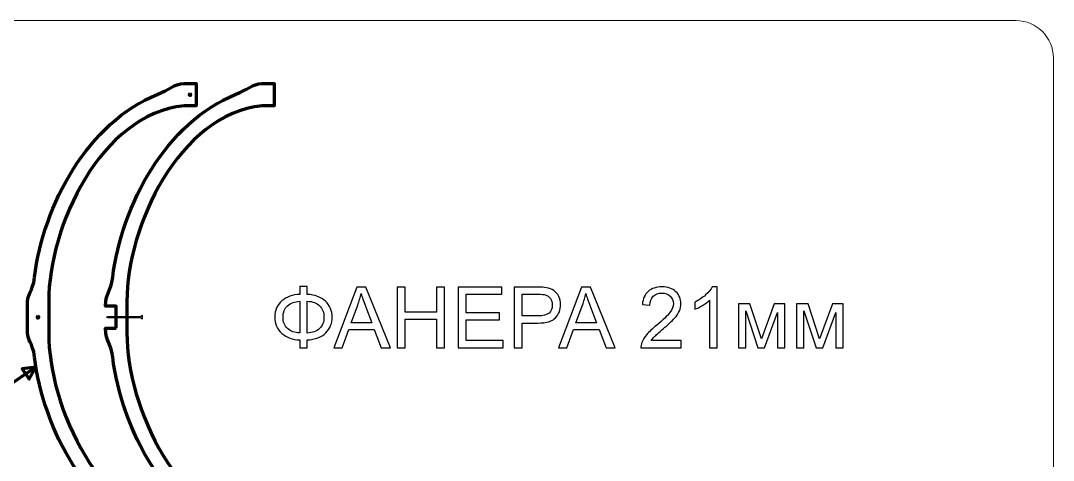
# Model space of a CAD drawing. Header units: centimetres. Extents: x -343 to 358, y -257 to 272.
# Drawn here: x -245.5 to -51.1, y -137.9 to -55.1 of the extents above; entities that cross this region are included whole.
import ezdxf

# ---------------------------------------------------------------- set-up
doc = ezdxf.new("R2010")
doc.units = ezdxf.units.CM
doc.header["$MEASUREMENT"] = 0
doc.layers.add('layer 1', color=7, linetype='Continuous')

msp = doc.modelspace()

# ---------------------------------------------------------------- linework, layer by layer
at = {"layer": 'layer 1', "color": 253, "lineweight": 20}
msp.add_open_spline([(-336.15246, -55.13063), (-336.15246, -55.13063), (-58.05242, -55.13063), (-58.05242, -55.13063), (-58.05242, -55.13063), (-54.20242, -55.13063), (-51.05242, -58.28063), (-51.05242, -62.13063), (-51.05242, -62.13063), (-51.05242, -62.13063), (-51.05242, -249.63733), (-51.05242, -249.63733), (-51.05242, -249.63733), (-51.05242, -253.48733), (-54.20242, -256.63733), (-58.05242, -256.63733), (-58.05242, -256.63733), (-58.05242, -256.63733), (-336.15246, -256.63733), (-336.15246, -256.63733), (-336.15246, -256.63733), (-340.00246, -256.63733), (-343.15246, -253.48733), (-343.15246, -249.63733), (-343.15246, -249.63733), (-343.15246, -249.63733), (-343.15246, -62.13063), (-343.15246, -62.13063), (-343.15246, -62.13063), (-343.15246, -58.28063), (-340.00246, -55.13063), (-336.15246, -55.13063)], degree=3, knots=[0, 0, 0, 0, 0.111111111, 0.111111111, 0.111111111, 0.111111111, 0.222222222, 0.222222222, 0.222222222, 0.222222222, 0.333333333, 0.333333333, 0.333333333, 0.333333333, 0.444444444, 0.444444444, 0.444444444, 0.444444444, 0.555555556, 0.555555556, 0.555555556, 0.555555556, 0.666666667, 0.666666667, 0.666666667, 0.666666667, 0.777777778, 0.777777778, 0.777777778, 0.777777778, 1, 1, 1, 1], dxfattribs=at)
at = {"layer": 'layer 1', "color": 225, "lineweight": 100}
for points, knots in [([(-244.22369, -113.06004), (-244.22369, -115.78762), (-243.23537, -115.52453), (-242.87615, -118.47961), (-242.87615, -118.47961), (-241.22637, -132.05114), (-232.81647, -147.70129), (-219.66973, -152.93564), (-219.66973, -152.93564), (-217.61959, -153.75189), (-216.64147, -154.87148), (-214.72369, -154.96004), (-214.72369, -154.96004), (-214.72369, -154.96004), (-212.47369, -154.96004), (-212.47369, -154.96004), (-212.47369, -154.96004), (-212.47369, -154.96004), (-212.47369, -150.76004), (-212.47369, -150.76004), (-212.47369, -150.76004), (-212.47369, -150.76004), (-214.72369, -150.76004), (-214.72369, -150.76004), (-214.72369, -150.76004), (-230.44776, -149.13014), (-240.21103, -128.01419), (-240.21103, -113.96004), (-240.21103, -113.96004), (-240.21103, -113.96004), (-240.21103, -107.96004), (-240.21103, -107.96004), (-240.21103, -107.96004), (-240.21103, -93.90589), (-230.44776, -72.78994), (-214.72369, -71.16004), (-214.72369, -71.16004), (-214.72369, -71.16004), (-212.47369, -71.16004), (-212.47369, -71.16004), (-212.47369, -71.16004), (-212.47369, -71.16004), (-212.47369, -66.96004), (-212.47369, -66.96004), (-212.47369, -66.96004), (-212.47369, -66.96004), (-214.72369, -66.96004), (-214.72369, -66.96004), (-214.72369, -66.96004), (-216.64147, -67.0486), (-217.61959, -68.16819), (-219.66973, -68.98444), (-219.66973, -68.98444), (-232.81647, -74.21879), (-241.22637, -89.86894), (-242.87615, -103.44047), (-242.87615, -103.44047), (-243.23537, -106.39555), (-244.22369, -106.13246), (-244.22369, -108.86004), (-244.22369, -108.86004), (-244.22369, -108.86004), (-244.22369, -113.06004), (-244.22369, -113.06004)], [0, 0, 0, 0, 0.058823529, 0.058823529, 0.058823529, 0.058823529, 0.117647059, 0.117647059, 0.117647059, 0.117647059, 0.176470588, 0.176470588, 0.176470588, 0.176470588, 0.235294118, 0.235294118, 0.235294118, 0.235294118, 0.294117647, 0.294117647, 0.294117647, 0.294117647, 0.352941176, 0.352941176, 0.352941176, 0.352941176, 0.411764706, 0.411764706, 0.411764706, 0.411764706, 0.470588235, 0.470588235, 0.470588235, 0.470588235, 0.529411765, 0.529411765, 0.529411765, 0.529411765, 0.588235294, 0.588235294, 0.588235294, 0.588235294, 0.647058824, 0.647058824, 0.647058824, 0.647058824, 0.705882353, 0.705882353, 0.705882353, 0.705882353, 0.764705882, 0.764705882, 0.764705882, 0.764705882, 0.823529412, 0.823529412, 0.823529412, 0.823529412, 0.882352941, 0.882352941, 0.882352941, 0.882352941, 1, 1, 1, 1]), ([(-213.58341, -68.90004), (-213.49504, -68.90004), (-213.42341, -68.97167), (-213.42341, -69.06004), (-213.42341, -69.06004), (-213.42341, -69.14841), (-213.49504, -69.22004), (-213.58341, -69.22004), (-213.58341, -69.22004), (-213.67178, -69.22004), (-213.74341, -69.14841), (-213.74341, -69.06004), (-213.74341, -69.06004), (-213.74341, -68.97167), (-213.67178, -68.90004), (-213.58341, -68.90004)], [0, 0, 0, 0, 0.2, 0.2, 0.2, 0.2, 0.4, 0.4, 0.4, 0.4, 0.6, 0.6, 0.6, 0.6, 1, 1, 1, 1]), ([(-242.22363, -110.80004), (-242.13526, -110.80004), (-242.06363, -110.87167), (-242.06363, -110.96004), (-242.06363, -110.96004), (-242.06363, -111.04841), (-242.13526, -111.12004), (-242.22363, -111.12004), (-242.22363, -111.12004), (-242.312, -111.12004), (-242.38363, -111.04841), (-242.38363, -110.96004), (-242.38363, -110.96004), (-242.38363, -110.87167), (-242.312, -110.80004), (-242.22363, -110.80004)], [0, 0, 0, 0, 0.2, 0.2, 0.2, 0.2, 0.4, 0.4, 0.4, 0.4, 0.6, 0.6, 0.6, 0.6, 1, 1, 1, 1])]:
    msp.add_open_spline(points, degree=3, knots=knots, dxfattribs=at)
at = {"layer": 'layer 1', "color": 114, "lineweight": 100}
msp.add_open_spline([(-227.48734, -113.06004), (-227.48734, -113.06004), (-229.50017, -113.06004), (-229.50017, -113.06004), (-229.50017, -113.06004), (-229.50017, -115.78762), (-228.51185, -115.52453), (-228.15263, -118.47961), (-228.15263, -118.47961), (-226.50285, -132.05114), (-218.09295, -147.70129), (-204.94621, -152.93564), (-204.94621, -152.93564), (-202.89607, -153.75189), (-201.91795, -154.87148), (-200.00017, -154.96004), (-200.00017, -154.96004), (-200.00017, -154.96004), (-197.75017, -154.96004), (-197.75017, -154.96004), (-197.75017, -154.96004), (-197.75017, -154.96004), (-197.75017, -150.76004), (-197.75017, -150.76004), (-197.75017, -150.76004), (-197.75017, -150.76004), (-200.00017, -150.76004), (-200.00017, -150.76004), (-200.00017, -150.76004), (-215.72424, -149.13014), (-225.48751, -128.01419), (-225.48751, -113.96004), (-225.48751, -113.96004), (-225.48751, -113.96004), (-225.48751, -107.96004), (-225.48751, -107.96004), (-225.48751, -107.96004), (-225.48751, -93.90589), (-215.72424, -72.78994), (-200.00017, -71.16004), (-200.00017, -71.16004), (-200.00017, -71.16004), (-197.75017, -71.16004), (-197.75017, -71.16004), (-197.75017, -71.16004), (-197.75017, -71.16004), (-197.75017, -66.96004), (-197.75017, -66.96004), (-197.75017, -66.96004), (-197.75017, -66.96004), (-200.00017, -66.96004), (-200.00017, -66.96004), (-200.00017, -66.96004), (-201.91795, -67.0486), (-202.89607, -68.16819), (-204.94621, -68.98444), (-204.94621, -68.98444), (-218.09295, -74.21879), (-226.50285, -89.86894), (-228.15263, -103.44047), (-228.15263, -103.44047), (-228.51185, -106.39555), (-229.50017, -106.13246), (-229.50017, -108.86004), (-229.50017, -108.86004), (-229.50017, -108.86004), (-227.48734, -108.86004), (-227.48734, -108.86004), (-227.48734, -108.86004), (-227.48734, -108.86004), (-227.48734, -113.06004), (-227.48734, -113.06004)], degree=3, knots=[0, 0, 0, 0, 0.052631579, 0.052631579, 0.052631579, 0.052631579, 0.105263158, 0.105263158, 0.105263158, 0.105263158, 0.157894737, 0.157894737, 0.157894737, 0.157894737, 0.210526316, 0.210526316, 0.210526316, 0.210526316, 0.263157895, 0.263157895, 0.263157895, 0.263157895, 0.315789474, 0.315789474, 0.315789474, 0.315789474, 0.368421053, 0.368421053, 0.368421053, 0.368421053, 0.421052632, 0.421052632, 0.421052632, 0.421052632, 0.473684211, 0.473684211, 0.473684211, 0.473684211, 0.526315789, 0.526315789, 0.526315789, 0.526315789, 0.578947368, 0.578947368, 0.578947368, 0.578947368, 0.631578947, 0.631578947, 0.631578947, 0.631578947, 0.684210526, 0.684210526, 0.684210526, 0.684210526, 0.736842105, 0.736842105, 0.736842105, 0.736842105, 0.789473684, 0.789473684, 0.789473684, 0.789473684, 0.842105263, 0.842105263, 0.842105263, 0.842105263, 0.894736842, 0.894736842, 0.894736842, 0.894736842, 1, 1, 1, 1], dxfattribs=at)
at = {"layer": 'layer 1', "color": 250}
for points, knots in [([(-192.93618, -106.65912), (-192.93618, -106.65912), (-192.93618, -105.20955), (-192.93618, -105.20955), (-192.93618, -105.20955), (-192.93618, -105.20955), (-191.51847, -105.20955), (-191.51847, -105.20955), (-191.51847, -105.20955), (-191.51847, -105.20955), (-191.51847, -106.65912), (-191.51847, -106.65912), (-191.51847, -106.65912), (-190.06625, -106.73611), (-188.91934, -107.17417), (-188.08039, -107.97329), (-188.08039, -107.97329), (-187.23879, -108.77241), (-186.81932, -109.76268), (-186.81932, -110.94676), (-186.81932, -110.94676), (-186.81932, -112.10695), (-187.22552, -113.09191), (-188.04057, -113.9043), (-188.04057, -113.9043), (-188.85562, -114.71405), (-190.01315, -115.16272), (-191.51847, -115.24502), (-191.51847, -115.24502), (-191.51847, -115.24502), (-191.51847, -116.71052), (-191.51847, -116.71052), (-191.51847, -116.71052), (-191.51847, -116.71052), (-192.93618, -116.71052), (-192.93618, -116.71052), (-192.93618, -116.71052), (-192.93618, -116.71052), (-192.93618, -115.24502), (-192.93618, -115.24502), (-192.93618, -115.24502), (-194.28486, -115.19192), (-195.40788, -114.78042), (-196.30523, -114.00785), (-196.30523, -114.00785), (-197.20258, -113.23793), (-197.65126, -112.2158), (-197.65126, -110.94676), (-197.65126, -110.94676), (-197.65126, -109.67507), (-197.20258, -108.65559), (-196.30788, -107.89099), (-196.30788, -107.89099), (-195.41319, -107.12638), (-194.29017, -106.71753), (-192.93618, -106.65912)], [0, 0, 0, 0, 0.066666667, 0.066666667, 0.066666667, 0.066666667, 0.133333333, 0.133333333, 0.133333333, 0.133333333, 0.2, 0.2, 0.2, 0.2, 0.266666667, 0.266666667, 0.266666667, 0.266666667, 0.333333333, 0.333333333, 0.333333333, 0.333333333, 0.4, 0.4, 0.4, 0.4, 0.466666667, 0.466666667, 0.466666667, 0.466666667, 0.533333333, 0.533333333, 0.533333333, 0.533333333, 0.6, 0.6, 0.6, 0.6, 0.666666667, 0.666666667, 0.666666667, 0.666666667, 0.733333333, 0.733333333, 0.733333333, 0.733333333, 0.8, 0.8, 0.8, 0.8, 0.866666667, 0.866666667, 0.866666667, 0.866666667, 1, 1, 1, 1]), ([(-186.55118, -116.71052), (-186.55118, -116.71052), (-182.17593, -105.30513), (-182.17593, -105.30513), (-182.17593, -105.30513), (-182.17593, -105.30513), (-180.51663, -105.30513), (-180.51663, -105.30513), (-180.51663, -105.30513), (-180.51663, -105.30513), (-175.87323, -116.71052), (-175.87323, -116.71052), (-175.87323, -116.71052), (-175.87323, -116.71052), (-177.59094, -116.71052), (-177.59094, -116.71052), (-177.59094, -116.71052), (-177.59094, -116.71052), (-178.91042, -113.25386), (-178.91042, -113.25386), (-178.91042, -113.25386), (-178.91042, -113.25386), (-183.71311, -113.25386), (-183.71311, -113.25386), (-183.71311, -113.25386), (-183.71311, -113.25386), (-184.95029, -116.71052), (-184.95029, -116.71052), (-184.95029, -116.71052), (-184.95029, -116.71052), (-186.55118, -116.71052), (-186.55118, -116.71052)], [0, 0, 0, 0, 0.111111111, 0.111111111, 0.111111111, 0.111111111, 0.222222222, 0.222222222, 0.222222222, 0.222222222, 0.333333333, 0.333333333, 0.333333333, 0.333333333, 0.444444444, 0.444444444, 0.444444444, 0.444444444, 0.555555556, 0.555555556, 0.555555556, 0.555555556, 0.666666667, 0.666666667, 0.666666667, 0.666666667, 0.777777778, 0.777777778, 0.777777778, 0.777777778, 1, 1, 1, 1]), ([(-183.26974, -112.0273), (-183.26974, -112.0273), (-179.38299, -112.0273), (-179.38299, -112.0273), (-179.38299, -112.0273), (-179.38299, -112.0273), (-180.57238, -108.86533), (-180.57238, -108.86533), (-180.57238, -108.86533), (-180.93079, -107.90426), (-181.20159, -107.11045), (-181.39008, -106.4839), (-181.39008, -106.4839), (-181.54672, -107.22726), (-181.75646, -107.95736), (-182.01929, -108.67949), (-182.01929, -108.67949), (-182.01929, -108.67949), (-183.26974, -112.0273), (-183.26974, -112.0273)], [0, 0, 0, 0, 0.166666667, 0.166666667, 0.166666667, 0.166666667, 0.333333333, 0.333333333, 0.333333333, 0.333333333, 0.5, 0.5, 0.5, 0.5, 0.666666667, 0.666666667, 0.666666667, 0.666666667, 1, 1, 1, 1]), ([(-174.61216, -116.71052), (-174.61216, -116.71052), (-174.61216, -105.30513), (-174.61216, -105.30513), (-174.61216, -105.30513), (-174.61216, -105.30513), (-173.09887, -105.30513), (-173.09887, -105.30513), (-173.09887, -105.30513), (-173.09887, -105.30513), (-173.09887, -110.00428), (-173.09887, -110.00428), (-173.09887, -110.00428), (-173.09887, -110.00428), (-167.20502, -110.00428), (-167.20502, -110.00428), (-167.20502, -110.00428), (-167.20502, -110.00428), (-167.20502, -105.30513), (-167.20502, -105.30513), (-167.20502, -105.30513), (-167.20502, -105.30513), (-165.69174, -105.30513), (-165.69174, -105.30513), (-165.69174, -105.30513), (-165.69174, -105.30513), (-165.69174, -116.71052), (-165.69174, -116.71052), (-165.69174, -116.71052), (-165.69174, -116.71052), (-167.20502, -116.71052), (-167.20502, -116.71052), (-167.20502, -116.71052), (-167.20502, -116.71052), (-167.20502, -111.34234), (-167.20502, -111.34234), (-167.20502, -111.34234), (-167.20502, -111.34234), (-173.09887, -111.34234), (-173.09887, -111.34234), (-173.09887, -111.34234), (-173.09887, -111.34234), (-173.09887, -116.71052), (-173.09887, -116.71052), (-173.09887, -116.71052), (-173.09887, -116.71052), (-174.61216, -116.71052), (-174.61216, -116.71052)], [0, 0, 0, 0, 0.076923077, 0.076923077, 0.076923077, 0.076923077, 0.153846154, 0.153846154, 0.153846154, 0.153846154, 0.230769231, 0.230769231, 0.230769231, 0.230769231, 0.307692308, 0.307692308, 0.307692308, 0.307692308, 0.384615385, 0.384615385, 0.384615385, 0.384615385, 0.461538462, 0.461538462, 0.461538462, 0.461538462, 0.538461538, 0.538461538, 0.538461538, 0.538461538, 0.615384615, 0.615384615, 0.615384615, 0.615384615, 0.692307692, 0.692307692, 0.692307692, 0.692307692, 0.769230769, 0.769230769, 0.769230769, 0.769230769, 0.846153846, 0.846153846, 0.846153846, 0.846153846, 1, 1, 1, 1]), ([(-163.14039, -116.71052), (-163.14039, -116.71052), (-163.14039, -105.30513), (-163.14039, -105.30513), (-163.14039, -105.30513), (-163.14039, -105.30513), (-154.90494, -105.30513), (-154.90494, -105.30513), (-154.90494, -105.30513), (-154.90494, -105.30513), (-154.90494, -106.64319), (-154.90494, -106.64319), (-154.90494, -106.64319), (-154.90494, -106.64319), (-161.62711, -106.64319), (-161.62711, -106.64319), (-161.62711, -106.64319), (-161.62711, -106.64319), (-161.62711, -110.14764), (-161.62711, -110.14764), (-161.62711, -110.14764), (-161.62711, -110.14764), (-155.33503, -110.14764), (-155.33503, -110.14764), (-155.33503, -110.14764), (-155.33503, -110.14764), (-155.33503, -111.4857), (-155.33503, -111.4857), (-155.33503, -111.4857), (-155.33503, -111.4857), (-161.62711, -111.4857), (-161.62711, -111.4857), (-161.62711, -111.4857), (-161.62711, -111.4857), (-161.62711, -115.37246), (-161.62711, -115.37246), (-161.62711, -115.37246), (-161.62711, -115.37246), (-154.63414, -115.37246), (-154.63414, -115.37246), (-154.63414, -115.37246), (-154.63414, -115.37246), (-154.63414, -116.71052), (-154.63414, -116.71052), (-154.63414, -116.71052), (-154.63414, -116.71052), (-163.14039, -116.71052), (-163.14039, -116.71052)], [0, 0, 0, 0, 0.076923077, 0.076923077, 0.076923077, 0.076923077, 0.153846154, 0.153846154, 0.153846154, 0.153846154, 0.230769231, 0.230769231, 0.230769231, 0.230769231, 0.307692308, 0.307692308, 0.307692308, 0.307692308, 0.384615385, 0.384615385, 0.384615385, 0.384615385, 0.461538462, 0.461538462, 0.461538462, 0.461538462, 0.538461538, 0.538461538, 0.538461538, 0.538461538, 0.615384615, 0.615384615, 0.615384615, 0.615384615, 0.692307692, 0.692307692, 0.692307692, 0.692307692, 0.769230769, 0.769230769, 0.769230769, 0.769230769, 0.846153846, 0.846153846, 0.846153846, 0.846153846, 1, 1, 1, 1]), ([(-152.54739, -116.71052), (-152.54739, -116.71052), (-152.54739, -105.30513), (-152.54739, -105.30513), (-152.54739, -105.30513), (-152.54739, -105.30513), (-148.24117, -105.30513), (-148.24117, -105.30513), (-148.24117, -105.30513), (-147.48452, -105.30513), (-146.90576, -105.3423), (-146.50487, -105.41398), (-146.50487, -105.41398), (-145.94469, -105.5069), (-145.47477, -105.68478), (-145.09513, -105.94495), (-145.09513, -105.94495), (-144.71548, -106.20779), (-144.41016, -106.57416), (-144.17919, -107.04408), (-144.17919, -107.04408), (-143.94821, -107.51399), (-143.83405, -108.0317), (-143.83405, -108.59719), (-143.83405, -108.59719), (-143.83405, -109.56357), (-144.14202, -110.38393), (-144.76061, -111.05296), (-144.76061, -111.05296), (-145.37654, -111.72464), (-146.49425, -112.05916), (-148.10842, -112.05916), (-148.10842, -112.05916), (-148.10842, -112.05916), (-151.03411, -112.05916), (-151.03411, -112.05916), (-151.03411, -112.05916), (-151.03411, -112.05916), (-151.03411, -116.71052), (-151.03411, -116.71052), (-151.03411, -116.71052), (-151.03411, -116.71052), (-152.54739, -116.71052), (-152.54739, -116.71052)], [0, 0, 0, 0, 0.083333333, 0.083333333, 0.083333333, 0.083333333, 0.166666667, 0.166666667, 0.166666667, 0.166666667, 0.25, 0.25, 0.25, 0.25, 0.333333333, 0.333333333, 0.333333333, 0.333333333, 0.416666667, 0.416666667, 0.416666667, 0.416666667, 0.5, 0.5, 0.5, 0.5, 0.583333333, 0.583333333, 0.583333333, 0.583333333, 0.666666667, 0.666666667, 0.666666667, 0.666666667, 0.75, 0.75, 0.75, 0.75, 0.833333333, 0.833333333, 0.833333333, 0.833333333, 1, 1, 1, 1]), ([(-151.03411, -110.7211), (-151.03411, -110.7211), (-148.08718, -110.7211), (-148.08718, -110.7211), (-148.08718, -110.7211), (-147.11018, -110.7211), (-146.41991, -110.54056), (-146.00841, -110.17684), (-146.00841, -110.17684), (-145.59955, -109.81312), (-145.39513, -109.30339), (-145.39513, -108.64232), (-145.39513, -108.64232), (-145.39513, -108.16709), (-145.5146, -107.75824), (-145.75619, -107.41842), (-145.75619, -107.41842), (-145.99779, -107.07859), (-146.31637, -106.85293), (-146.7093, -106.74408), (-146.7093, -106.74408), (-146.96417, -106.6777), (-147.43408, -106.64319), (-148.11639, -106.64319), (-148.11639, -106.64319), (-148.11639, -106.64319), (-151.03411, -106.64319), (-151.03411, -106.64319), (-151.03411, -106.64319), (-151.03411, -106.64319), (-151.03411, -110.7211), (-151.03411, -110.7211)], [0, 0, 0, 0, 0.111111111, 0.111111111, 0.111111111, 0.111111111, 0.222222222, 0.222222222, 0.222222222, 0.222222222, 0.333333333, 0.333333333, 0.333333333, 0.333333333, 0.444444444, 0.444444444, 0.444444444, 0.444444444, 0.555555556, 0.555555556, 0.555555556, 0.555555556, 0.666666667, 0.666666667, 0.666666667, 0.666666667, 0.777777778, 0.777777778, 0.777777778, 0.777777778, 1, 1, 1, 1]), ([(-144.23759, -116.71052), (-144.23759, -116.71052), (-139.86234, -105.30513), (-139.86234, -105.30513), (-139.86234, -105.30513), (-139.86234, -105.30513), (-138.20304, -105.30513), (-138.20304, -105.30513), (-138.20304, -105.30513), (-138.20304, -105.30513), (-133.55964, -116.71052), (-133.55964, -116.71052), (-133.55964, -116.71052), (-133.55964, -116.71052), (-135.27735, -116.71052), (-135.27735, -116.71052), (-135.27735, -116.71052), (-135.27735, -116.71052), (-136.59683, -113.25386), (-136.59683, -113.25386), (-136.59683, -113.25386), (-136.59683, -113.25386), (-141.39952, -113.25386), (-141.39952, -113.25386), (-141.39952, -113.25386), (-141.39952, -113.25386), (-142.6367, -116.71052), (-142.6367, -116.71052), (-142.6367, -116.71052), (-142.6367, -116.71052), (-144.23759, -116.71052), (-144.23759, -116.71052)], [0, 0, 0, 0, 0.111111111, 0.111111111, 0.111111111, 0.111111111, 0.222222222, 0.222222222, 0.222222222, 0.222222222, 0.333333333, 0.333333333, 0.333333333, 0.333333333, 0.444444444, 0.444444444, 0.444444444, 0.444444444, 0.555555556, 0.555555556, 0.555555556, 0.555555556, 0.666666667, 0.666666667, 0.666666667, 0.666666667, 0.777777778, 0.777777778, 0.777777778, 0.777777778, 1, 1, 1, 1]), ([(-140.95615, -112.0273), (-140.95615, -112.0273), (-137.0694, -112.0273), (-137.0694, -112.0273), (-137.0694, -112.0273), (-137.0694, -112.0273), (-138.25879, -108.86533), (-138.25879, -108.86533), (-138.25879, -108.86533), (-138.6172, -107.90426), (-138.888, -107.11045), (-139.07649, -106.4839), (-139.07649, -106.4839), (-139.23313, -107.22726), (-139.44287, -107.95736), (-139.7057, -108.67949), (-139.7057, -108.67949), (-139.7057, -108.67949), (-140.95615, -112.0273), (-140.95615, -112.0273)], [0, 0, 0, 0, 0.166666667, 0.166666667, 0.166666667, 0.166666667, 0.333333333, 0.333333333, 0.333333333, 0.333333333, 0.5, 0.5, 0.5, 0.5, 0.666666667, 0.666666667, 0.666666667, 0.666666667, 1, 1, 1, 1]), ([(-121.15069, -115.37246), (-121.15069, -115.37246), (-121.15069, -116.71052), (-121.15069, -116.71052), (-121.15069, -116.71052), (-121.15069, -116.71052), (-128.70119, -116.71052), (-128.70119, -116.71052), (-128.70119, -116.71052), (-128.71181, -116.37335), (-128.65606, -116.04945), (-128.53659, -115.73618), (-128.53659, -115.73618), (-128.34278, -115.22378), (-128.03216, -114.7167), (-127.60472, -114.22024), (-127.60472, -114.22024), (-127.17728, -113.72377), (-126.56666, -113.15032), (-125.77285, -112.49987), (-125.77285, -112.49987), (-124.53833, -111.48305), (-123.69938, -110.67862), (-123.26133, -110.08392), (-123.26133, -110.08392), (-122.82062, -109.48923), (-122.60026, -108.92639), (-122.60026, -108.39542), (-122.60026, -108.39542), (-122.60026, -107.84054), (-122.79938, -107.37328), (-123.19761, -106.99098), (-123.19761, -106.99098), (-123.59584, -106.61133), (-124.1162, -106.42018), (-124.75603, -106.42018), (-124.75603, -106.42018), (-125.43302, -106.42018), (-125.97462, -106.62195), (-126.38082, -107.02549), (-126.38082, -107.02549), (-126.78702, -107.42638), (-126.99144, -107.98391), (-126.99675, -108.69807), (-126.99675, -108.69807), (-126.99675, -108.69807), (-128.43039, -108.55471), (-128.43039, -108.55471), (-128.43039, -108.55471), (-128.33216, -107.48213), (-127.96048, -106.66443), (-127.31799, -106.10159), (-127.31799, -106.10159), (-126.67286, -105.53876), (-125.81002, -105.25734), (-124.72417, -105.25734), (-124.72417, -105.25734), (-123.63036, -105.25734), (-122.76221, -105.56), (-122.12504, -106.16797), (-122.12504, -106.16797), (-121.48521, -106.77593), (-121.16662, -107.52992), (-121.16662, -108.42727), (-121.16662, -108.42727), (-121.16662, -108.88391), (-121.25954, -109.33259), (-121.44804, -109.7733), (-121.44804, -109.7733), (-121.63388, -110.21667), (-121.9445, -110.68127), (-122.37725, -111.16977), (-122.37725, -111.16977), (-122.81265, -111.65562), (-123.53213, -112.3273), (-124.53567, -113.17687), (-124.53567, -113.17687), (-125.37727, -113.88307), (-125.91887, -114.36095), (-126.15781, -114.61316), (-126.15781, -114.61316), (-126.39675, -114.86537), (-126.59321, -115.11759), (-126.74985, -115.37246), (-126.74985, -115.37246), (-126.74985, -115.37246), (-121.15069, -115.37246), (-121.15069, -115.37246)], [0, 0, 0, 0, 0.043478261, 0.043478261, 0.043478261, 0.043478261, 0.086956522, 0.086956522, 0.086956522, 0.086956522, 0.130434783, 0.130434783, 0.130434783, 0.130434783, 0.173913043, 0.173913043, 0.173913043, 0.173913043, 0.217391304, 0.217391304, 0.217391304, 0.217391304, 0.260869565, 0.260869565, 0.260869565, 0.260869565, 0.304347826, 0.304347826, 0.304347826, 0.304347826, 0.347826087, 0.347826087, 0.347826087, 0.347826087, 0.391304348, 0.391304348, 0.391304348, 0.391304348, 0.434782609, 0.434782609, 0.434782609, 0.434782609, 0.47826087, 0.47826087, 0.47826087, 0.47826087, 0.52173913, 0.52173913, 0.52173913, 0.52173913, 0.565217391, 0.565217391, 0.565217391, 0.565217391, 0.608695652, 0.608695652, 0.608695652, 0.608695652, 0.652173913, 0.652173913, 0.652173913, 0.652173913, 0.695652174, 0.695652174, 0.695652174, 0.695652174, 0.739130435, 0.739130435, 0.739130435, 0.739130435, 0.782608696, 0.782608696, 0.782608696, 0.782608696, 0.826086957, 0.826086957, 0.826086957, 0.826086957, 0.869565217, 0.869565217, 0.869565217, 0.869565217, 0.913043478, 0.913043478, 0.913043478, 0.913043478, 1, 1, 1, 1]), ([(-114.37807, -116.71052), (-114.37807, -116.71052), (-115.77985, -116.71052), (-115.77985, -116.71052), (-115.77985, -116.71052), (-115.77985, -116.71052), (-115.77985, -107.78479), (-115.77985, -107.78479), (-115.77985, -107.78479), (-116.11702, -108.10869), (-116.56039, -108.42993), (-117.1073, -108.75117), (-117.1073, -108.75117), (-117.6542, -109.07241), (-118.14801, -109.31401), (-118.58341, -109.4733), (-118.58341, -109.4733), (-118.58341, -109.4733), (-118.58341, -108.11931), (-118.58341, -108.11931), (-118.58341, -108.11931), (-117.80022, -107.75293), (-117.11526, -107.30691), (-116.52853, -106.78124), (-116.52853, -106.78124), (-115.9418, -106.25823), (-115.52498, -105.75115), (-115.28073, -105.25734), (-115.28073, -105.25734), (-115.28073, -105.25734), (-114.37807, -105.25734), (-114.37807, -105.25734), (-114.37807, -105.25734), (-114.37807, -105.25734), (-114.37807, -116.71052), (-114.37807, -116.71052)], [0, 0, 0, 0, 0.1, 0.1, 0.1, 0.1, 0.2, 0.2, 0.2, 0.2, 0.3, 0.3, 0.3, 0.3, 0.4, 0.4, 0.4, 0.4, 0.5, 0.5, 0.5, 0.5, 0.6, 0.6, 0.6, 0.6, 0.7, 0.7, 0.7, 0.7, 0.8, 0.8, 0.8, 0.8, 1, 1, 1, 1]), ([(-192.93618, -107.96532), (-193.87601, -108.0078), (-194.63531, -108.28391), (-195.21673, -108.79896), (-195.21673, -108.79896), (-195.79815, -109.31401), (-196.09018, -110.03083), (-196.09018, -110.95207), (-196.09018, -110.95207), (-196.09018, -111.8627), (-195.80346, -112.57686), (-195.23, -113.09722), (-195.23, -113.09722), (-194.65655, -113.61758), (-193.89194, -113.89634), (-192.93618, -113.93882), (-192.93618, -113.93882), (-192.93618, -113.93882), (-192.93618, -107.96532), (-192.93618, -107.96532)], [0, 0, 0, 0, 0.166666667, 0.166666667, 0.166666667, 0.166666667, 0.333333333, 0.333333333, 0.333333333, 0.333333333, 0.5, 0.5, 0.5, 0.5, 0.666666667, 0.666666667, 0.666666667, 0.666666667, 1, 1, 1, 1]), ([(-191.51847, -107.94939), (-191.51847, -107.94939), (-191.51847, -113.95475), (-191.51847, -113.95475), (-191.51847, -113.95475), (-190.54413, -113.90696), (-189.77952, -113.62289), (-189.21934, -113.10253), (-189.21934, -113.10253), (-188.65916, -112.58217), (-188.38039, -111.86535), (-188.38039, -110.95207), (-188.38039, -110.95207), (-188.38039, -110.05472), (-188.65385, -109.34586), (-189.20341, -108.8202), (-189.20341, -108.8202), (-189.75297, -108.29718), (-190.52289, -108.0078), (-191.51847, -107.94939)], [0, 0, 0, 0, 0.166666667, 0.166666667, 0.166666667, 0.166666667, 0.333333333, 0.333333333, 0.333333333, 0.333333333, 0.5, 0.5, 0.5, 0.5, 0.666666667, 0.666666667, 0.666666667, 0.666666667, 1, 1, 1, 1]), ([(-110.3453, -108.4432), (-110.3453, -108.4432), (-108.18953, -108.4432), (-108.18953, -108.4432), (-108.18953, -108.4432), (-108.18953, -108.4432), (-106.00456, -115.05918), (-106.00456, -115.05918), (-106.00456, -115.05918), (-106.00456, -115.05918), (-103.58596, -108.4432), (-103.58596, -108.4432), (-103.58596, -108.4432), (-103.58596, -108.4432), (-101.58417, -108.4432), (-101.58417, -108.4432), (-101.58417, -108.4432), (-101.58417, -108.4432), (-101.58417, -116.71052), (-101.58417, -116.71052), (-101.58417, -116.71052), (-101.58417, -116.71052), (-102.98595, -116.71052), (-102.98595, -116.71052), (-102.98595, -116.71052), (-102.98595, -116.71052), (-102.98595, -110.05472), (-102.98595, -110.05472), (-102.98595, -110.05472), (-102.98595, -110.05472), (-105.42048, -116.71052), (-105.42048, -116.71052), (-105.42048, -116.71052), (-105.42048, -116.71052), (-106.67359, -116.71052), (-106.67359, -116.71052), (-106.67359, -116.71052), (-106.67359, -116.71052), (-108.97538, -109.73613), (-108.97538, -109.73613), (-108.97538, -109.73613), (-108.97538, -109.73613), (-108.97538, -116.71052), (-108.97538, -116.71052), (-108.97538, -116.71052), (-108.97538, -116.71052), (-110.3453, -116.71052), (-110.3453, -116.71052), (-110.3453, -116.71052), (-110.3453, -116.71052), (-110.3453, -108.4432), (-110.3453, -108.4432)], [0, 0, 0, 0, 0.071428571, 0.071428571, 0.071428571, 0.071428571, 0.142857143, 0.142857143, 0.142857143, 0.142857143, 0.214285714, 0.214285714, 0.214285714, 0.214285714, 0.285714286, 0.285714286, 0.285714286, 0.285714286, 0.357142857, 0.357142857, 0.357142857, 0.357142857, 0.428571429, 0.428571429, 0.428571429, 0.428571429, 0.5, 0.5, 0.5, 0.5, 0.571428571, 0.571428571, 0.571428571, 0.571428571, 0.642857143, 0.642857143, 0.642857143, 0.642857143, 0.714285714, 0.714285714, 0.714285714, 0.714285714, 0.785714286, 0.785714286, 0.785714286, 0.785714286, 0.857142857, 0.857142857, 0.857142857, 0.857142857, 1, 1, 1, 1]), ([(-99.39389, -108.4432), (-99.39389, -108.4432), (-97.23812, -108.4432), (-97.23812, -108.4432), (-97.23812, -108.4432), (-97.23812, -108.4432), (-95.05315, -115.05918), (-95.05315, -115.05918), (-95.05315, -115.05918), (-95.05315, -115.05918), (-92.63455, -108.4432), (-92.63455, -108.4432), (-92.63455, -108.4432), (-92.63455, -108.4432), (-90.63276, -108.4432), (-90.63276, -108.4432), (-90.63276, -108.4432), (-90.63276, -108.4432), (-90.63276, -116.71052), (-90.63276, -116.71052), (-90.63276, -116.71052), (-90.63276, -116.71052), (-92.03454, -116.71052), (-92.03454, -116.71052), (-92.03454, -116.71052), (-92.03454, -116.71052), (-92.03454, -110.05472), (-92.03454, -110.05472), (-92.03454, -110.05472), (-92.03454, -110.05472), (-94.46907, -116.71052), (-94.46907, -116.71052), (-94.46907, -116.71052), (-94.46907, -116.71052), (-95.72218, -116.71052), (-95.72218, -116.71052), (-95.72218, -116.71052), (-95.72218, -116.71052), (-98.02397, -109.73613), (-98.02397, -109.73613), (-98.02397, -109.73613), (-98.02397, -109.73613), (-98.02397, -116.71052), (-98.02397, -116.71052), (-98.02397, -116.71052), (-98.02397, -116.71052), (-99.39389, -116.71052), (-99.39389, -116.71052), (-99.39389, -116.71052), (-99.39389, -116.71052), (-99.39389, -108.4432), (-99.39389, -108.4432)], [0, 0, 0, 0, 0.071428571, 0.071428571, 0.071428571, 0.071428571, 0.142857143, 0.142857143, 0.142857143, 0.142857143, 0.214285714, 0.214285714, 0.214285714, 0.214285714, 0.285714286, 0.285714286, 0.285714286, 0.285714286, 0.357142857, 0.357142857, 0.357142857, 0.357142857, 0.428571429, 0.428571429, 0.428571429, 0.428571429, 0.5, 0.5, 0.5, 0.5, 0.571428571, 0.571428571, 0.571428571, 0.571428571, 0.642857143, 0.642857143, 0.642857143, 0.642857143, 0.714285714, 0.714285714, 0.714285714, 0.714285714, 0.785714286, 0.785714286, 0.785714286, 0.785714286, 0.857142857, 0.857142857, 0.857142857, 0.857142857, 1, 1, 1, 1]), ([(-222.85955, -110.81004), (-222.85955, -110.81004), (-229.03725, -110.81004), (-229.03725, -110.81004), (-229.03725, -110.81004), (-229.03725, -110.81004), (-229.32829, -110.96004), (-229.32829, -110.96004), (-229.32829, -110.96004), (-229.32829, -110.96004), (-229.03725, -111.11004), (-229.03725, -111.11004), (-229.03725, -111.11004), (-229.03725, -111.11004), (-222.85955, -111.11004), (-222.85955, -111.11004), (-222.85955, -111.11004), (-222.85955, -111.11004), (-222.62406, -111.36004), (-222.62406, -111.36004), (-222.62406, -111.36004), (-222.62406, -111.36004), (-222.62406, -110.56004), (-222.62406, -110.56004), (-222.62406, -110.56004), (-222.62406, -110.56004), (-222.85955, -110.81004), (-222.85955, -110.81004)], [0, 0, 0, 0, 0.125, 0.125, 0.125, 0.125, 0.25, 0.25, 0.25, 0.25, 0.375, 0.375, 0.375, 0.375, 0.5, 0.5, 0.5, 0.5, 0.625, 0.625, 0.625, 0.625, 0.75, 0.75, 0.75, 0.75, 1, 1, 1, 1])]:
    msp.add_open_spline(points, degree=3, knots=knots, dxfattribs=at)
at = {"layer": 'layer 1', "color": 253, "lineweight": 211}
for points, knots in [([(-242.60568, -120.365), (-242.60568, -120.365), (-260.58212, -132.39375), (-260.58212, -132.39375), (-260.58212, -132.39375), (-260.58212, -132.39375), (-228.34869, -156.95206), (-228.34869, -156.95206)], [0, 0, 0, 0, 0.333333333, 0.333333333, 0.333333333, 0.333333333, 1, 1, 1, 1]), ([(-242.60568, -120.365), (-242.60568, -120.365), (-243.89584, -122.63109), (-243.89584, -122.63109), (-243.89584, -122.63109), (-243.89584, -122.63109), (-245.19299, -120.69257), (-245.19299, -120.69257), (-245.19299, -120.69257), (-245.19299, -120.69257), (-242.60568, -120.365), (-242.60568, -120.365)], [0, 0, 0, 0, 0.25, 0.25, 0.25, 0.25, 0.5, 0.5, 0.5, 0.5, 1, 1, 1, 1])]:
    msp.add_open_spline(points, degree=3, knots=knots, dxfattribs=at)

doc.saveas('drawing.dxf')
